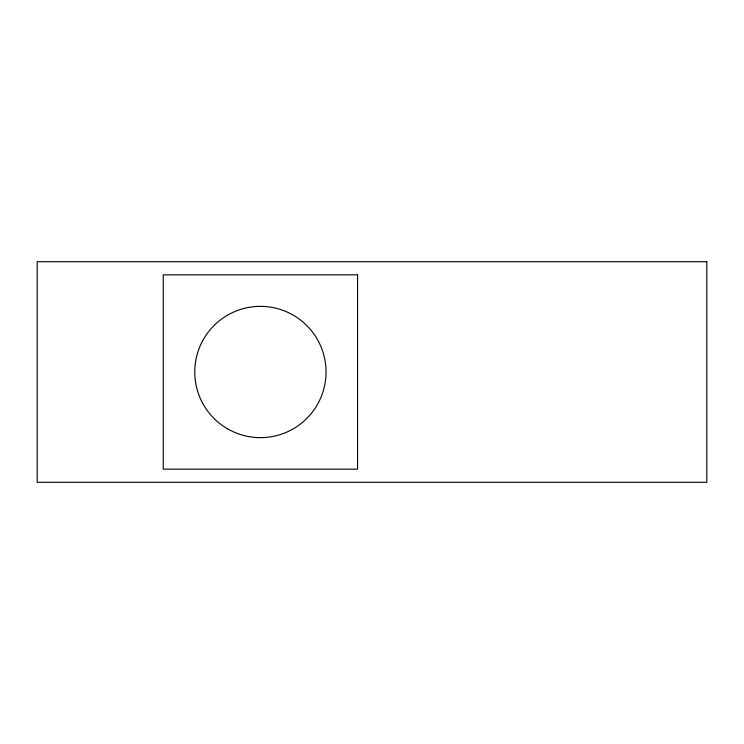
<?xml version="1.0" encoding="UTF-8"?>
<svg xmlns="http://www.w3.org/2000/svg" width="744" height="744" viewBox="0 0 744 744"><rect width="100%" height="100%" fill="white"/><g stroke="black" fill="none" stroke-linecap="round" stroke-linejoin="round"><path stroke-width="1.12" d="M706.8 261.711L37.2 261.711L37.2 482.289L706.8 482.289L706.8 261.711M357.557 274.843L163.243 274.843L163.243 469.157L357.557 469.157L357.557 274.843M227.58 428.851A65.649 65.649 0 0 0 326.049 372A65.649 65.649 0 0 0 227.58 315.149A65.649 65.649 0 0 0 227.58 428.851"/></g></svg>
